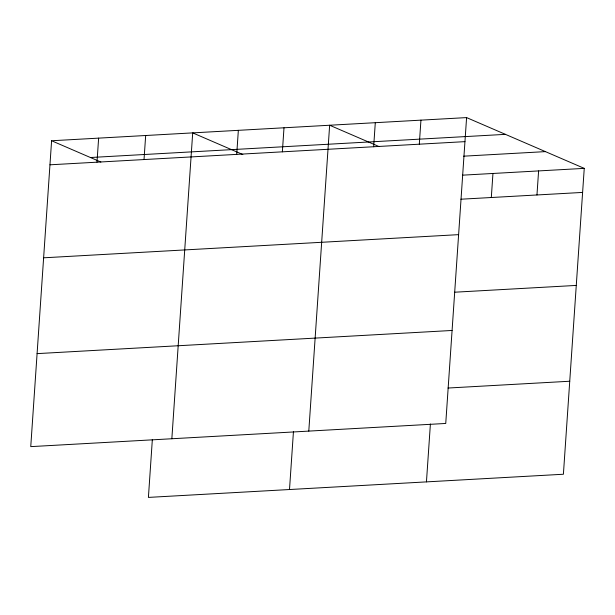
<?xml version="1.0" encoding="UTF-8"?>
<svg xmlns="http://www.w3.org/2000/svg" width="615" height="615" viewBox="0 0 615 615"><rect width="100%" height="100%" fill="white"/><g stroke="black" fill="none" stroke-linecap="round" stroke-linejoin="round"><path stroke-width="0.92" d="M51.599 140.758L30.75 446.628L445.744 423.458L466.593 117.596L51.599 140.758L100.868 162.022M96.993 162.176L98.631 138.129M144.025 159.554L145.67 135.508M152.351 439.517L148.407 497.404L563.402 474.242L584.25 168.372L466.593 117.596M171.846 438.749L192.703 132.886L242.833 154.519M236.706 154.38L238.351 130.334M282.362 151.836L283.999 127.789M289.504 489.532L293.447 431.638M308.792 431.107L329.648 125.237L378.909 146.501M373.659 146.739L375.296 122.693M419.307 144.187L420.944 120.14M426.449 481.883L430.4 423.996M491.316 197.515L492.953 173.468M536.964 194.97L538.602 170.924M90.428 157.517L505.422 134.354M49.961 164.805L464.955 141.642M463.633 156.179L545.42 151.621M462.518 175.167L584.25 168.372M460.881 199.214L582.613 192.418M43.619 257.808L458.613 234.646M454.539 292.217L576.27 285.421M37.092 353.625L452.079 330.463M448.004 388.034L569.736 381.239"/></g></svg>
